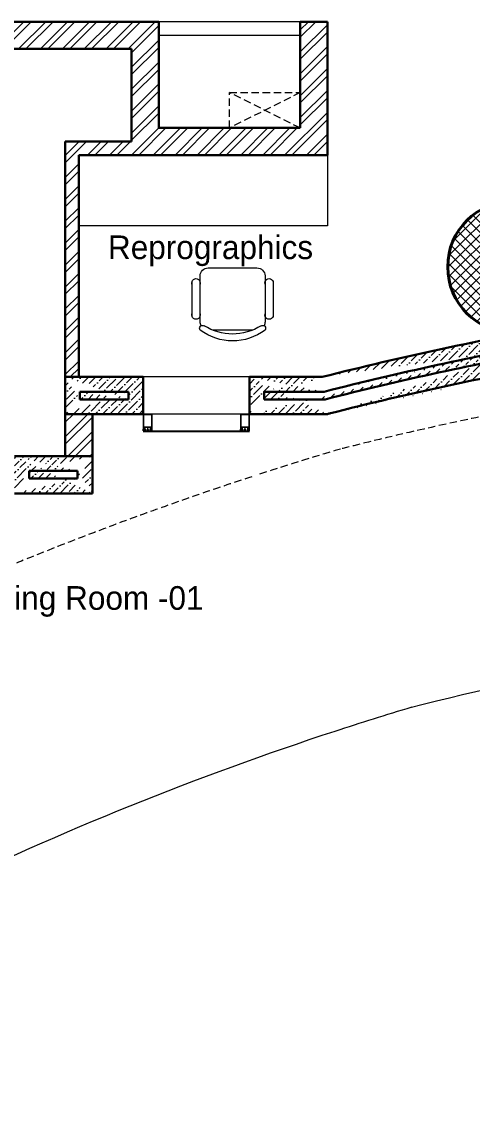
# Model space of a CAD drawing. Header units: millimetres. Extents: x 8275 to 147087, y -297470 to -191881.
# Drawn here: x 69555 to 73375, y -288946 to -279723 of the extents above; entities that cross this region are included whole.
import ezdxf

# ---------------------------------------------------------------- set-up
doc = ezdxf.new("R2010")
doc.units = ezdxf.units.MM
doc.header["$LTSCALE"] = 250
doc.header["$MEASUREMENT"] = 0
doc.linetypes.add('HIDDEN', pattern=[0.375, 0.25, -0.125])
for name, color, linetype, lineweight in [('col', 6, 'Continuous', 40), ('ele', 51, 'Continuous', 18), ('furniture', 5, 'Continuous', 15), ('hatch', 9, 'Continuous', 0), ('hidden', 153, 'HIDDEN', 13), ('text', 7, 'Continuous', 9), ('wall', 1, 'Continuous', 30), ('win', 4, 'Continuous', 20)]:
    doc.layers.add(name, color=color, linetype=linetype, lineweight=lineweight)
doc.styles.get("Standard").update_dxf_attribs({"font": 'GOTHIC.TTF', "height": 100})
pattern_1 = [(45, (-6686.724433918018, -319015.2778811397), (1.826024711421443e-16, 2.326009148470427), [4.934210525956157, -1.644736841985386]), (135, (-6685.561429343652, -319014.1148765653), (1.826024711421443e-16, 2.326009148470427), [4.934210525956157, -1.644736841985386])]
pattern_2 = [(45, (-6686.724433918018, -319015.2778811397), (23.20194125768359, 85.07378461150648), [109.375, -21.875, 0, -21.875])]

# ---------------------------------------------------------------- blocks, each defined once
blk = doc.blocks.new('A$C75BC0A19')
at = {"layer": 'hatch'}
h = blk.add_hatch(dxfattribs=at)
h.set_pattern_fill('ANSI37', color=256, scale=500)
h.set_pattern_definition([(45, (0, 175), (-44.19417382415921, 44.19417382415922), []), (135, (0, 175), (-44.19417382415922, -44.19417382415921), [])])
edge = h.paths.add_edge_path()
edge.add_ellipse((-64822.13306493685, 13581.82674665155), major_axis=(-551.4033165290715, 82.2230656192775), ratio=1, start_angle=0, end_angle=360)
at = {"layer": 'col'}
blk.add_circle((-64822.13306504255, 13581.82674668625, 1176.37284318093), 557.4999999991479, dxfattribs=at)
blk = doc.blocks.new('CHAIR7')
for p, q in [((130.175, 382.0664372123541), (454.0249999999999, 382.0664372123541)), ((0, 228.6), (0, -228.6)), ((508, 304.8), (76.19999999999997, 304.8)), ((584.1999999999998, -188.9789144403841), (584.1999999999998, 188.9789144403805)), ((76.19999999999997, -304.8), (508, -304.8)), ((130.175, -381), (454.0249999999999, -381))]:
    blk.add_line(p, q)
for centre, radius, start, end in [((141.2875, 343.9664372123542), 39.6875, 73.73979529168805, 286.260204708312), ((442.9124999999999, 343.9664372123542), 39.6875, 253.7397952916881, 106.2602047083119), ((567.5547896028768, 282.4606536248635), 27.85874056077947, 53.30993542846659, 212.0274125050087), ((76.19999999999997, 228.6), 76.19999999999997, 90, 179.9999999999999), ((508, 228.6), 76.19999999999997, 62.41555916323245, 90), ((122.5192298534865, -2.1657e-12), 498.8608659998759, 327.5757525045926, 32.4242474954079), ((177.8, 0), 508, 323.130102354156, 36.86989764584403), ((76.19999999999997, -228.6), 76.19999999999997, 180, 269.9999999999999), ((141.2875, -342.9), 39.6875, 73.73979529168805, 286.260204708312), ((442.9124999999999, -342.9), 39.6875, 253.739795291688, 106.2602047083119), ((508, -228.6), 76.19999999999997, 270, 297.5844408367676), ((567.5547896028768, -282.4606536248635), 27.85874056077947, 147.9725874949912, 306.6900645715334)]:
    blk.add_arc(centre, radius, start, end)

msp = doc.modelspace()

# ---------------------------------------------------------------- hatches: boundary and pattern name
at = {"layer": 'hatch', "linetype": 'ByBlock', "ltscale": 100}
h = msp.add_hatch(dxfattribs=at)
h.set_pattern_fill('ANSI32', color=256, scale=350, style=0)
h.set_pattern_definition([(45, (335817.0448665004, -553990.7671848835), (-92.80776503073436, 92.80776503073437), []), (45, (335878.9167097504, -553990.7671848835), (-92.80776503073436, 92.80776503073437), [])])
h.paths.add_polyline_path([(70716.21351100598, -279722.7698624263), (65406.21369866561, -279722.7698624235), (65406.21369866375, -279952.7698624245), (70486.21351100644, -279952.7698624281), (70486.21351100603, -280737.727329984), (69923.71355776116, -280737.7273299836), (69923.71355775977, -282732.352093845), (70038.71355775977, -282732.352093845), (70038.7135577611, -280852.7273299849), (72146.21351100312, -280852.7273299806), (72146.21351100085, -279722.7698624263), (71916.21351100644, -279722.7698624263), (71916.21351100551, -280622.7280211048), (71916.2131843362, -280622.7278577701), (71316.21318433573, -280622.7278577701), (70716.21351100598, -280622.727329984)])
at = {"layer": 'hatch'}
h = msp.add_hatch(dxfattribs=at)
h.set_pattern_fill('ANSI36', color=256, scale=350, style=0)
h.set_pattern_definition(pattern_2)
edge = h.paths.add_edge_path()
edge.add_line((71609.96353438403, -282922.352093845), (71609.96353438357, -282857.352093845))
edge.add_line((71484.96353438357, -283047.352093845), (71484.9635343831, -282732.352093845))
edge.add_line((72118.81988577219, -282857.352093845), (71609.96353438357, -282857.352093845))
edge.add_line((72146.2135110069, -282732.352093845), (71484.9635343831, -282732.352093845))
edge.add_line((72126.96777751902, -282922.352093845), (71609.96353438403, -282922.352093845))
edge.add_line((72146.2135110069, -283047.352093845), (71484.96353438357, -283047.352093845))
edge.add_line((74045.6988100363, -282438.369358309), (74056.98413159931, -282502.3828380089))
edge.add_line((74023.94813770382, -282314.9935010961), (74023.99627002422, -282315.2665209894))
edge.add_line((74147.04975859169, -282293.2911755356), (74201.73961900407, -282603.5072601734))
edge.add_arc((80749.06009131437, -311862.7563067897), 30072.18796894732, 106.5693972176667, 106.6230086637358)
edge.add_arc((79039.7419377556, -310046.0007219104), 27865.690621869, 99.9982794437489, 104.2911669440232)
edge.add_arc((79039.7419377556, -310046.0007219104), 28055.690621869, 100.2535572855626, 104.2814423337405)
edge.add_arc((79039.7419377556, -310046.0007219104), 28055.690621869, 99.9982794437489, 99.99905195570517)
edge.add_arc((79039.7419377556, -310046.0007219104), 27990.690621869, 100.2541501009296, 104.2981013975589)
edge.add_arc((79039.7419377556, -310046.0007219104), 28180.690621869, 99.9982794437489, 104.1593106924467)
edge.add_line((73359.75999439973, -282562.7053992777), (73359.82218101295, -282562.9563551801))
h = msp.add_hatch(dxfattribs=at)
h.set_pattern_fill('ANSI36', color=256, scale=350, style=0)
h.set_pattern_definition(pattern_2)
edge = h.paths.add_edge_path()
edge.add_line((70584.96353438264, -282732.352093845), (69923.71355775883, -282732.352093845))
edge.add_line((70459.9635343845, -282922.352093845), (70459.96353438403, -282857.352093845))
edge.add_line((70584.96353438357, -283047.352093845), (70584.96353438357, -282732.352093845))
edge.add_line((70048.71355775883, -282857.352093845), (70048.71355776023, -282922.352093845))
edge.add_line((69923.71355775883, -282732.352093845), (69923.71355775977, -283039.3150580678))
edge.add_line((70459.96353438357, -282857.352093845), (70048.7135577593, -282857.352093845))
edge.add_line((70459.9635343845, -282922.352093845), (70048.71355775883, -282922.352093845))
edge.add_line((70584.96353438357, -283047.352093845), (69923.71355775977, -283047.352093845))
h = msp.add_hatch(dxfattribs=at)
h.set_pattern_fill('ANSI32', color=256, scale=350, style=0)
h.set_pattern_definition([(45, (-6686.724433918018, -319015.2778811397), (-92.80776503073436, 92.80776503073437), []), (45, (-6624.852590668015, -319015.2778811397), (-92.80776503073436, 92.80776503073437), [])])
h.paths.add_polyline_path([(69923.71355779143, -283047.3520938453), (70153.71355778957, -283047.3520938453), (70153.71355778957, -283403.9271239393), (69923.71355779143, -283403.9271239393)])
h = msp.add_hatch(dxfattribs=at)
h.set_pattern_fill('AR-HBONE', color=256, scale=0.4111842104963465, style=0)
h.set_pattern_definition(pattern_1)
h.paths.add_polyline_path([(70590.50035041757, -283174.0058767659), (70590.50035042223, -283176.0617978175), (70595.98280655686, -283176.0617978175), (70595.98280656151, -283174.0058767547)], flags=16)
h.paths.add_polyline_path([(70654.81042212341, -283174.0058767659), (70654.81042211875, -283176.0617978064), (70649.32796597946, -283176.0617978064), (70649.32796597481, -283174.0058767547)], flags=16)
edge = h.paths.add_edge_path()
edge.add_arc((70600.7799556898, -283188.2704080504), 0.6853070175936358, 179.9999999685825, 359.99999996858253, ccw=False)
edge.add_arc((70599.40934165381, -283188.2704080504), 0.6853070175936358, 179.9999999685825, 359.99999996858253, ccw=False)
edge.add_arc((70598.03872761782, -283188.2704080504), 0.6853070184712184, 179.9999998918763, 359.9999998918763, ccw=False)
edge.add_arc((70596.66811357718, -283188.2704080504), 0.6853070185111085, -179.99999995804637, 4.195368319415138e-08, ccw=False)
edge.add_arc((70595.2974995412, -283188.2704080504), 0.6853070167758883, -179.99999980213272, 1.9786750726780156e-07, ccw=False)
edge.add_arc((70593.92688550986, -283188.2704080504), 0.6853070175936358, 179.9999999685825, 359.99999996858253, ccw=False)
edge.add_arc((70592.55627147388, -283188.2704080504), 0.6853070175936358, 179.9999999694163, 359.9999999694163, ccw=False)
edge.add_arc((70591.18565743789, -283188.2704080504), 0.6853070185310537, -179.99999995804637, 4.195368319415138e-08, ccw=False)
edge.add_arc((70589.81504340656, -283188.2704080504), 0.6853070148412176, 179.9999999002139, 359.99999990021394, ccw=False)
edge.add_arc((70588.44442937057, -283188.2704080504), 0.6853070203261089, -179.99999996221527, 3.778490054173744e-08, ccw=False)
edge.add_arc((70587.07381532993, -283188.2704080504), 0.6853070175936358, 179.9999999685825, 359.99999996858253, ccw=False)
edge.add_arc((70585.7032012986, -283188.2704080504), 0.6853070149010527, -179.99999994804125, 5.195892072151764e-08, ccw=False)
edge.add_line((70585.01789428294, -283188.2704080504), (70585.01789427828, -283176.0617978082))
edge.add_line((70585.01789428294, -283176.0617978175), (70588.8556135865, -283176.0617978175))
edge.add_line((70588.85561358184, -283176.0617978175), (70588.85561357718, -283174.0058767566))
edge.add_line((70588.85561357718, -283174.0058767659), (70587.07381532993, -283174.0058767659))
edge.add_line((70587.07381532993, -283174.0058767659), (70588.72201824561, -283170.5793416736))
edge.add_line((70588.72201824561, -283170.5793416736), (70597.65235078521, -283170.5793416829))
edge.add_line((70597.65235078521, -283170.579341681), (70599.40934164915, -283174.005876764))
edge.add_line((70599.40934164915, -283174.0058767659), (70597.6275434019, -283174.0058767659))
edge.add_line((70597.6275434019, -283174.0058767659), (70597.6275434019, -283176.0617978175))
edge.add_line((70597.6275434019, -283176.0617978175), (70601.4652627008, -283176.0617978175))
edge.add_line((70601.4652627008, -283176.0617978175), (70601.4652627008, -283188.2704763723))
edge.add_arc((70644.53081685118, -283188.1849869204), 0.6853070175936358, 180.0000000386188, 360.0000000386187)
edge.add_arc((70645.90143088717, -283188.1849869204), 0.6853070175936358, 180.0000000386188, 360.0000000386187)
edge.add_arc((70647.27204492316, -283188.1849869204), 0.6853070184512733, 180.000000115325, 360.0000001153249)
edge.add_arc((70648.6426589638, -283188.1849869204), 0.6853070185310537, 179.9999999652474, 359.9999999652478)
edge.add_arc((70650.01327299513, -283188.1849869204), 0.6853070167758883, 179.9999998093336, 359.999999809334)
edge.add_arc((70651.38388703112, -283188.1849869204), 0.6853070175936358, 180.0000000386188, 360.0000000386187)
edge.add_arc((70652.75450106245, -283188.1849869204), 0.6853070176135809, 180.000000037785, 360.0000000377849)
edge.add_arc((70654.12511510309, -283188.1849869204), 0.6853070185111085, 179.9999999652474, 359.9999999652478)
edge.add_arc((70655.49572913442, -283188.1849869204), 0.6853070148611627, 180.0000001069874, 360.0000001069873)
edge.add_arc((70656.8663431704, -283188.1849869204), 0.6853070203261089, 179.9999999694162, 359.9999999694166)
edge.add_arc((70658.23695721105, -283188.1849869204), 0.6853070175936358, 180.0000000386188, 360.0000000386187)
edge.add_arc((70659.60757124238, -283188.1849869204), 0.6853070149209979, 179.9999999552422, 359.9999999552426)
edge.add_line((70660.29287825804, -283188.1849869204), (70660.29287825804, -283176.0617978082))
edge.add_line((70660.29287825804, -283176.0617978064), (70656.45515895914, -283176.0617978064))
edge.add_line((70656.45515895914, -283176.0617978064), (70656.45515895914, -283174.0058767547))
edge.add_line((70656.45515895914, -283174.0058767547), (70658.23695720639, -283174.0058767547))
edge.add_line((70658.23695720639, -283174.0058767659), (70656.58875429071, -283170.5793416736))
edge.add_line((70656.58875429537, -283170.5793416736), (70647.65842175577, -283170.5793416829))
edge.add_line((70647.65842175577, -283170.5793416736), (70645.90143088717, -283174.0058767566))
edge.add_line((70645.90143088717, -283174.0058767547), (70647.68322913442, -283174.0058767547))
edge.add_line((70647.68322913442, -283174.0058767659), (70647.68322913442, -283176.0617978175))
edge.add_line((70647.68322913442, -283176.0617978175), (70643.84550983552, -283176.0617978175))
edge.add_line((70643.84550984018, -283176.0617978175), (70643.84550984018, -283188.1850552515))
h = msp.add_hatch(dxfattribs=at)
h.set_pattern_fill('AR-HBONE', color=256, scale=0.4111842104963465, style=0)
h.set_pattern_definition(pattern_1)
h.paths.add_polyline_path([(71415.11657849373, -283174.0058767659), (71415.11657849839, -283176.0617978175), (71420.59903463302, -283176.0617978175), (71420.59903463768, -283174.0058767547)], flags=16)
h.paths.add_polyline_path([(71479.42665019957, -283174.0058767659), (71479.42665019492, -283176.0617978064), (71473.94419405563, -283176.0617978064), (71473.94419405097, -283174.0058767547)], flags=16)
edge = h.paths.add_edge_path()
edge.add_arc((71425.39618376596, -283188.2704080504), 0.6853070175936358, 179.9999999685825, 359.99999996858253, ccw=False)
edge.add_arc((71424.02556972997, -283188.2704080504), 0.6853070175936358, 179.9999999685825, 359.99999996858253, ccw=False)
edge.add_arc((71422.65495569399, -283188.2704080504), 0.6853070184712184, 179.9999998918763, 359.9999998918763, ccw=False)
edge.add_arc((71421.28434165334, -283188.2704080504), 0.6853070185111085, -179.99999995804637, 4.195368319415138e-08, ccw=False)
edge.add_arc((71419.91372761736, -283188.2704080504), 0.6853070167758883, -179.99999980213272, 1.9786750726780156e-07, ccw=False)
edge.add_arc((71418.54311358603, -283188.2704080504), 0.6853070175936358, 179.9999999685825, 359.99999996858253, ccw=False)
edge.add_arc((71417.17249955004, -283188.2704080504), 0.6853070175936358, 179.9999999694163, 359.9999999694163, ccw=False)
edge.add_arc((71415.80188551405, -283188.2704080504), 0.6853070185310537, -179.99999995804637, 4.195368319415138e-08, ccw=False)
edge.add_arc((71414.43127148272, -283188.2704080504), 0.6853070148412176, 179.9999999002139, 359.99999990021394, ccw=False)
edge.add_arc((71413.06065744674, -283188.2704080504), 0.6853070203261089, -179.99999996221527, 3.778490054173744e-08, ccw=False)
edge.add_arc((71411.6900434061, -283188.2704080504), 0.6853070175936358, 179.9999999685825, 359.99999996858253, ccw=False)
edge.add_arc((71410.31942937477, -283188.2704080504), 0.6853070149010527, -179.99999994804125, 5.195892072151764e-08, ccw=False)
edge.add_line((71409.6341223591, -283188.2704080504), (71409.63412235444, -283176.0617978082))
edge.add_line((71409.6341223591, -283176.0617978175), (71413.47184166266, -283176.0617978175))
edge.add_line((71413.471841658, -283176.0617978175), (71413.47184165334, -283174.0058767566))
edge.add_line((71413.47184165334, -283174.0058767659), (71411.6900434061, -283174.0058767659))
edge.add_line((71411.6900434061, -283174.0058767659), (71413.33824632177, -283170.5793416736))
edge.add_line((71413.33824632177, -283170.5793416736), (71422.26857886137, -283170.5793416829))
edge.add_line((71422.26857886137, -283170.579341681), (71424.02556972532, -283174.005876764))
edge.add_line((71424.02556972532, -283174.0058767659), (71422.24377147807, -283174.0058767659))
edge.add_line((71422.24377147807, -283174.0058767659), (71422.24377147807, -283176.0617978175))
edge.add_line((71422.24377147807, -283176.0617978175), (71426.08149077697, -283176.0617978175))
edge.add_line((71426.08149077697, -283176.0617978175), (71426.08149077697, -283188.2704763723))
edge.add_arc((71469.14704492735, -283188.1849869204), 0.6853070175936358, 180.0000000386188, 360.0000000386187)
edge.add_arc((71470.51765896333, -283188.1849869204), 0.6853070175936358, 180.0000000386188, 360.0000000386187)
edge.add_arc((71471.88827299932, -283188.1849869204), 0.6853070184512733, 180.000000115325, 360.0000001153249)
edge.add_arc((71473.25888703996, -283188.1849869204), 0.6853070185310537, 179.9999999652474, 359.9999999652478)
edge.add_arc((71474.6295010713, -283188.1849869204), 0.6853070167758883, 179.9999998093336, 359.999999809334)
edge.add_arc((71476.00011510728, -283188.1849869204), 0.6853070175936358, 180.0000000386188, 360.0000000386187)
edge.add_arc((71477.37072913861, -283188.1849869204), 0.6853070176135809, 180.000000037785, 360.0000000377849)
edge.add_arc((71478.74134317925, -283188.1849869204), 0.6853070185111085, 179.9999999652474, 359.9999999652478)
edge.add_arc((71480.11195721058, -283188.1849869204), 0.6853070148611627, 180.0000001069874, 360.0000001069873)
edge.add_arc((71481.48257124657, -283188.1849869204), 0.6853070203261089, 179.9999999694162, 359.9999999694166)
edge.add_arc((71482.85318528721, -283188.1849869204), 0.6853070175936358, 180.0000000386188, 360.0000000386187)
edge.add_arc((71484.22379931854, -283188.1849869204), 0.6853070149209979, 179.9999999552422, 359.9999999552426)
edge.add_line((71484.9091063342, -283188.1849869204), (71484.9091063342, -283176.0617978082))
edge.add_line((71484.9091063342, -283176.0617978064), (71481.0713870353, -283176.0617978064))
edge.add_line((71481.0713870353, -283176.0617978064), (71481.0713870353, -283174.0058767547))
edge.add_line((71481.0713870353, -283174.0058767547), (71482.85318528255, -283174.0058767547))
edge.add_line((71482.85318528255, -283174.0058767659), (71481.20498236688, -283170.5793416736))
edge.add_line((71481.20498237154, -283170.5793416736), (71472.27464983193, -283170.5793416829))
edge.add_line((71472.27464983193, -283170.5793416736), (71470.51765896333, -283174.0058767566))
edge.add_line((71470.51765896333, -283174.0058767547), (71472.29945721058, -283174.0058767547))
edge.add_line((71472.29945721058, -283174.0058767659), (71472.29945721058, -283176.0617978175))
edge.add_line((71472.29945721058, -283176.0617978175), (71468.46173791168, -283176.0617978175))
edge.add_line((71468.46173791634, -283176.0617978175), (71468.46173791634, -283188.1850552515))
h = msp.add_hatch(dxfattribs=at)
h.set_pattern_fill('ANSI36', color=256, scale=350, style=0)
h.set_pattern_definition(pattern_2)
edge = h.paths.add_edge_path()
edge.add_line((69617.46358113829, -283593.9271239389), (69617.46358113782, -283528.9271239389))
edge.add_line((69492.46358113782, -283718.9271239388), (69492.46358113736, -283403.9271239388))
edge.add_line((70028.71355775977, -283528.9271239388), (70028.71355775837, -283593.9271239388))
edge.add_line((70153.71355775977, -283403.9271239388), (70153.71355775883, -283718.9271239388))
edge.add_line((70028.71355775977, -283528.9271239388), (69617.46358113782, -283528.9271239388))
edge.add_line((70153.7135577593, -283403.9271239388), (69492.46358113736, -283403.9271239388))
edge.add_line((70028.71355775883, -283593.9271239388), (69617.46358113782, -283593.9271239388))
edge.add_line((70153.7135577593, -283718.9271239388), (69492.46358113782, -283718.9271239388))

# ---------------------------------------------------------------- linework, layer by layer
at = {"layer": 'ele'}
for p, q in [((71916.21318433667, -279722.7698624263, -11300.6378476528), (70716.21351100598, -279722.7698624263, -11300.6378476528)), ((71916.21318433667, -279837.7698624263, -11300.6378476528), (70716.21351100598, -279837.7698624267, -11300.6378476528)), ((71484.96353438403, -282732.352093845, -11300.6378476528), (70584.9635343845, -282732.352093845, -11300.6378476528))]:
    msp.add_line(p, q, dxfattribs=at)
for centre, radius, start, end in [((79039.74193775468, -310046.0007219104, -11300.6378476528), 25280.690621869, 87.61363757862513, 104.1763163829099), ((80749.06009131484, -311862.7563067897, -11300.6378476528), 27487.18796894732, 106.6755197611083, 108.0989551343124), ((80749.06009133998, -311862.7563067632, -11300.6378476528), 27487.18796893036, 108.0989551343124, 123.5160811576327)]:
    msp.add_arc(centre, radius, start, end, dxfattribs=at)
at = {"layer": 'furniture', "ltscale": 0.1}
for p, q in [((72146.21351100312, -280852.7273299807, -11300.6378476528), (72146.21351100435, -281452.7273299806, -11300.6378476528)), ((72146.21351100435, -281452.7273299806, -11300.6378476528), (70038.71355776064, -281452.7273299833, -11300.6378476528))]:
    msp.add_line(p, q, dxfattribs=at)
at = {"layer": 'hidden'}
for p, q in [((71916.2131843362, -280622.7278577701, -11300.6378476528), (71316.21318433573, -280322.7278577701, -11300.6378476528)), ((71916.2131843362, -280322.7278577701, -11300.6378476528), (71316.21318433573, -280622.7278577701, -11300.6378476528))]:
    msp.add_line(p, q, dxfattribs=at)
at = {"layer": 'hidden', "elevation": -11300.6378476528}
msp.add_lwpolyline([(71316.21318433573, -280622.7278577701), (71316.21318433573, -280322.7278577701), (71916.2131843362, -280322.7278577701), (71916.2131843362, -280622.7278577701)], close=True, dxfattribs=at)
at = {"layer": 'hidden'}
for centre, radius, start, end in [((79039.74193775468, -310045.9626083836, -11300.6378476528), 27550.690621869, 99.99827944365552, 104.2782910527966), ((80749.06009131297, -311862.7181932629, -11300.6378476528), 29757.18796894732, 106.5813332766096, 108.0225769527479), ((80749.06009133998, -311862.7181932364, -11300.6378476528), 29757.18796893036, 108.0989551623913, 121.7617000445783)]:
    msp.add_arc(centre, radius, start, end, dxfattribs=at)
at = {"layer": 'wall'}
for p, q in [((65406.21369866375, -279722.7698624235, -11300.6378476528), (70716.21351100598, -279722.7698624263, -11300.6378476528)), ((70716.21351100598, -279722.7698624263, -11300.6378476528), (70716.21351100598, -280622.727329984, -11300.6378476528)), ((72146.21385332244, -279722.7698624263, -11300.6378476528), (71916.21318433667, -279722.7698624263, -11300.6378476528)), ((71916.21351100644, -279722.7698624263, -11300.6378476528), (71916.21351100551, -280622.7299360947, -11300.6378476528)), ((72146.21351100085, -279722.7698624282, -11300.6378476528), (72146.21351100312, -280852.7273299807, -11300.6378476528)), ((72146.21351100923, -279722.7698624263, -11300.6378476528), (72146.21351100551, -280702.7273299798, -11300.6378476528)), ((65406.21369866375, -279952.7698624245, -11300.6378476528), (70486.21351100644, -279952.7698624281, -11300.6378476528)), ((70486.21351100644, -279952.7698624281, -11300.6378476528), (70486.21351100603, -280737.727329984, -11300.6378476528)), ((71916.21351100644, -279952.7698624282, -11300.6378476528), (71916.21351100644, -280622.7278577701, -11300.6378476528)), ((72146.21352665266, -280472.7273299836, -11300.6378476528), (72146.21352665266, -280472.7278577696, -11300.6378476528)), ((71916.21318433667, -280622.7273299836, -11300.6378476528), (70716.21351100598, -280622.727329984, -11300.6378476528)), ((69923.71355775977, -282732.352093845, -11300.6378476528), (69923.71355776116, -280737.7273299836, -11300.6378476528)), ((70486.21351100603, -280737.727329984, -11300.6378476528), (69923.71355776116, -280737.7273299836, -11300.6378476528)), ((72146.21351100312, -280852.7273299806, -11300.6378476528), (70038.7135577611, -280852.7273299849, -11300.6378476528)), ((70038.71355775977, -282732.3520938451, -11300.6378476528), (70038.7135577611, -280852.7273299849, -11300.6378476528)), ((73359.75999440067, -282562.7053992777, -11300.6378476528), (73359.82218101388, -282562.9563551801, -11300.6378476528)), ((69923.71355775977, -282732.352093845, -11300.6378476528), (69923.71355776023, -283047.352093845, -11300.6378476528)), ((70584.96353438357, -282732.352093845, -11300.6378476528), (69923.71355775977, -282732.352093845, -11300.6378476528)), ((70584.9635343845, -283047.352093845, -11300.6378476528), (70584.9635343845, -282732.352093845, -11300.6378476528)), ((72105.30144709768, -282732.352093845, -11300.6378476528), (71484.96353438403, -282732.352093845, -11300.6378476528)), ((71484.9635343845, -283047.352093845, -11300.6378476528), (71484.96353438403, -282732.352093845, -11300.6378476528)), ((70459.96353438357, -282857.352093845, -11300.6378476528), (70048.7135577593, -282857.352093845, -11300.6378476528)), ((70048.71355775883, -282857.352093845, -11300.6378476528), (70048.71355776023, -282922.352093845, -11300.6378476528)), ((70459.9635343845, -282922.352093845, -11300.6378476528), (70459.96353438403, -282857.352093845, -11300.6378476528)), ((72118.81988577219, -282857.352093845, -11300.6378476528), (71609.96353438357, -282857.352093845, -11300.6378476528)), ((71609.96353438403, -282922.352093845, -11300.6378476528), (71609.96353438357, -282857.352093845, -11300.6378476528)), ((70459.9635343845, -282922.352093845, -11300.6378476528), (70048.71355775883, -282922.352093845, -11300.6378476528)), ((72126.96777751902, -282922.352093845, -11300.6378476528), (71609.96353438403, -282922.352093845, -11300.6378476528)), ((70584.9635343845, -283047.352093845, -11300.6378476528), (69923.71355776122, -283047.352093845, -11300.6378476528)), ((69923.71355776116, -283047.352093845, -11300.6378476528), (69923.7135577607, -283403.9271239388, -11300.6378476528)), ((70153.71355776116, -283047.352093845, -11300.6378476528), (70153.7135577607, -283403.9271239388, -11300.6378476528)), ((72146.21351100784, -283047.352093845, -11300.6378476528), (71484.9635343845, -283047.352093845, -11300.6378476528)), ((70153.71355776116, -283403.9271239388, -11300.6378476528), (69492.46358113829, -283403.9271239388, -11300.6378476528)), ((70153.7135577607, -283403.9271239388, -11300.6378476528), (70153.7135577607, -283718.9271239388, -11300.6378476528)), ((70028.71355775977, -283528.9271239388, -11300.6378476528), (69617.46358113782, -283528.9271239388, -11300.6378476528)), ((69617.46358113829, -283593.9271239389, -11300.6378476528), (69617.46358113782, -283528.9271239388, -11300.6378476528)), ((70028.71355775883, -283593.9271239388, -11300.6378476528), (69617.46358113782, -283593.9271239388, -11300.6378476528)), ((70028.71355775977, -283528.9271239388, -11300.6378476528), (70028.71355775837, -283593.9271239388, -11300.6378476528)), ((70153.71355776023, -283718.9271239388, -11300.6378476528), (69492.46358113876, -283718.9271239388, -11300.6378476528))]:
    msp.add_line(p, q, dxfattribs=at)
for centre, radius, start, end in [((79039.74193775654, -310046.0007219104, -11300.6378476528), 28180.690621869, 99.99827944365552, 104.2495686545292), ((79039.7419377556, -310046.0007219104, -11300.6378476528), 28055.690621869, 100.2535572854833, 104.281442341495), ((79039.7419377556, -310046.0007219104, -11300.6378476528), 27990.690621869, 100.2541500942342, 104.2981014086405), ((79039.74193775654, -310046.0007219104, -11300.6378476528), 27865.690621869, 99.99827944365552, 104.2911669510394), ((80749.0600913153, -311862.7563067897, -11300.6378476528), 30072.18796894732, 106.5693972175311, 106.6230086617887)]:
    msp.add_arc(centre, radius, start, end, dxfattribs=at)
at = {"layer": 'win'}
for p, q in [((71484.9635343845, -283047.352093845, -11300.6378476528), (70584.9635343845, -283047.352093845, -11300.6378476528)), ((70584.96353438543, -283191.0064080507, -11300.6378476528), (71484.96353438543, -283191.0702019031, -11300.6378476528)), ((71484.96353438543, -283192.1666891491, -11300.6378476528), (70584.96353438543, -283192.1028968181, -11300.6378476528)), ((71484.96353438543, -283193.2631774709, -11300.6378476528), (70584.96353438543, -283193.1993868428, -11300.6378476528)), ((71484.96353438543, -283194.3596656111, -11300.6378476528), (70584.96353438543, -283194.2958766863, -11300.6378476528)), ((71484.96353438543, -283195.4561541009, -11300.6378476528), (70584.96353438543, -283195.3923668787, -11300.6378476528)), ((71484.96353438543, -283196.5526424196, -11300.6378476528), (70584.96353438543, -283196.4888569009, -11300.6378476528)), ((71484.96353438543, -283197.6537847288, -11300.6378476528), (70584.96353438543, -283197.5900009201, -11300.6378476528)), ((70611.69047398958, -283189.1284093497, -11300.6378476528), (70613.06108802557, -283190.4990233903, -11300.6378476528)), ((70613.06108802557, -283195.9814795231, -11300.6378476528), (70611.69047398958, -283197.3520935637, -11300.6378476528)), ((70613.06108802557, -283190.4990233903, -11300.6378476528), (70613.06108802557, -283195.9814795231, -11300.6378476528)), ((70633.6202985514, -283189.1284093497, -11300.6378476528), (70632.24968451541, -283190.4990233791, -11300.6378476528)), ((70632.24968451541, -283190.4990233791, -11300.6378476528), (70632.24968451541, -283195.9814795231, -11300.6378476528)), ((70632.24968451541, -283195.9814795231, -11300.6378476528), (70633.62029855605, -283197.3520935637, -11300.6378476528)), ((71436.30670206575, -283189.1284093497, -11300.6378476528), (71437.67731610173, -283190.4990233903, -11300.6378476528)), ((71437.67731610173, -283195.9814795231, -11300.6378476528), (71436.30670206575, -283197.3520935637, -11300.6378476528)), ((71437.67731610173, -283190.4990233903, -11300.6378476528), (71437.67731610173, -283195.9814795231, -11300.6378476528)), ((71458.23652662756, -283189.1284093497, -11300.6378476528), (71456.86591259157, -283190.4990233791, -11300.6378476528)), ((71456.86591259157, -283190.4990233791, -11300.6378476528), (71456.86591259157, -283195.9814795231, -11300.6378476528)), ((71456.86591259157, -283195.9814795231, -11300.6378476528), (71458.23652663222, -283197.3520935637, -11300.6378476528))]:
    msp.add_line(p, q, dxfattribs=at)
at = {"layer": 'win', "elevation": -11300.6378476528}
for points in [[(70625.39661434013, -283185.3819732604), (70625.9448599536, -283185.9302188692), (70625.39661434479, -283186.4784644854), (70625.39661434013, -283189.2196925593), (70625.94485995825, -283189.7679381681), (70625.39661434013, -283190.3161837843), (70625.39661434013, -283193.0574118582), (70625.95059081446, -283193.6113883306, 0.9606708062894292), (70629.5084564481, -283193.4685960648), (70629.50845644344, -283180.8629816448, 0.1989123673796638), (70628.78585804254, -283179.1184747902), (70625.43390572537, -283175.7665224684, -0.1989123673796519), (70624.71130732447, -283174.0220156063), (70624.71130732447, -283158.2438153525), (70655.13893889729, -283158.2438153525, -0.414213562373095), (70657.6060441602, -283160.7109206108), (70657.6060441602, -283164.685701323, -0.414213562373095), (70655.13893890195, -283167.1528065813), (70646.36700907722, -283167.1528065887, 0.414213562373095), (70643.89990381431, -283169.619911847), (70643.89990381431, -283176.0617978064), (70647.73762311321, -283176.0617978175), (70647.73762311321, -283174.0058767547), (70645.9558248613, -283174.0058767659), (70645.9558248613, -283170.5793416736), (70658.29135118518, -283170.5793416736), (70658.29135118052, -283174.0058767547), (70656.50955293328, -283174.0058767659), (70656.50955293328, -283176.0617978064), (70660.34727223217, -283176.0617978064), (70660.34730630787, -283047.352093845), (70584.9635343845, -283047.352093845), (70584.9635003088, -283176.0617978175), (70588.8012196077, -283176.0617978175), (70588.8012196077, -283174.0058767547), (70587.01942136046, -283174.0058767659), (70587.01942136511, -283170.5793416736), (70599.35494767036, -283170.5793416736), (70599.35494767502, -283174.0058767659), (70597.57314943243, -283174.0058767659), (70597.57314942777, -283176.0617978175), (70601.41086872667, -283176.0617978064), (70601.41086872667, -283169.619911847, 0.414213562373095), (70598.94376346841, -283167.1528065813), (70590.17183364369, -283167.1528065887, -0.414213562373095), (70587.70472837612, -283164.685701323), (70587.70472837612, -283160.7109206219, -0.414213562373095), (70590.17183364369, -283158.2438153525), (70620.59946522117, -283158.2438153525), (70620.59946521651, -283174.0220156063, -0.1989123673796519), (70619.87686682027, -283175.7665224684), (70616.5249145031, -283179.1184747827, 0.1989123673796638), (70615.80231609289, -283180.8629816522), (70615.80231609754, -283193.4685960648, 0.9606708062894292), (70619.36018173583, -283193.6113883306), (70619.9141582055, -283193.057411847), (70619.9141582055, -283190.3161837843), (70619.36591258738, -283189.7679381681), (70619.91415820085, -283189.2196925481), (70619.9141582055, -283186.4784644854), (70619.36591259204, -283185.9302188692), (70619.9141582055, -283185.3819732492), (70619.9141582055, -283182.6407451865), (70619.36591258738, -283182.0924995703), (70622.65538626816, -283178.8030258876), (70625.9448599536, -283182.0924995703), (70625.39661434479, -283182.6407451865)], [(71450.0128424163, -283185.3819732604), (71450.56108802976, -283185.9302188692), (71450.01284242095, -283186.4784644854), (71450.0128424163, -283189.2196925593), (71450.56108803442, -283189.7679381681), (71450.0128424163, -283190.3161837843), (71450.0128424163, -283193.0574118582), (71450.56681889063, -283193.6113883306, 0.9606708062894292), (71454.12468452426, -283193.4685960648), (71454.1246845196, -283180.8629816448, 0.1989123673796638), (71453.4020861187, -283179.1184747902), (71450.05013380153, -283175.7665224684, -0.1989123673796519), (71449.32753540063, -283174.0220156063), (71449.32753540063, -283158.2438153525), (71479.75516697345, -283158.2438153525, -0.414213562373095), (71482.22227223637, -283160.7109206108), (71482.22227223637, -283164.685701323, -0.414213562373095), (71479.75516697811, -283167.1528065813), (71470.98323715338, -283167.1528065887, 0.414213562373095), (71468.51613189047, -283169.619911847), (71468.51613189047, -283176.0617978064), (71472.35385118937, -283176.0617978175), (71472.35385118937, -283174.0058767547), (71470.57205293747, -283174.0058767659), (71470.57205293747, -283170.5793416736), (71482.90757926134, -283170.5793416736), (71482.90757925669, -283174.0058767547), (71481.12578100944, -283174.0058767659), (71481.12578100944, -283176.0617978064), (71484.96350030834, -283176.0617978064), (71484.96353438403, -283047.352093845), (71409.57976246066, -283047.352093845), (71409.57972838497, -283176.0617978175), (71413.41744768387, -283176.0617978175), (71413.41744768387, -283174.0058767547), (71411.63564943662, -283174.0058767659), (71411.63564944128, -283170.5793416736), (71423.97117574653, -283170.5793416736), (71423.97117575118, -283174.0058767659), (71422.18937750859, -283174.0058767659), (71422.18937750394, -283176.0617978175), (71426.02709680283, -283176.0617978064), (71426.02709680283, -283169.619911847, 0.414213562373095), (71423.55999154458, -283167.1528065813), (71414.78806171985, -283167.1528065887, -0.414213562373095), (71412.32095645228, -283164.685701323), (71412.32095645228, -283160.7109206219, -0.414213562373095), (71414.78806171985, -283158.2438153525), (71445.21569329733, -283158.2438153525), (71445.21569329267, -283174.0220156063, -0.1989123673796519), (71444.49309489643, -283175.7665224684), (71441.14114257926, -283179.1184747827, 0.1989123673796638), (71440.41854416905, -283180.8629816522), (71440.4185441737, -283193.4685960648, 0.9606708062894292), (71443.97640981199, -283193.6113883306), (71444.53038628167, -283193.057411847), (71444.53038628167, -283190.3161837843), (71443.98214066355, -283189.7679381681), (71444.53038627701, -283189.2196925481), (71444.53038628167, -283186.4784644854), (71443.9821406682, -283185.9302188692), (71444.53038628167, -283185.3819732492), (71444.53038628167, -283182.6407451865), (71443.98214066355, -283182.0924995703), (71447.27161434432, -283178.8030258876), (71450.56108802976, -283182.0924995703), (71450.01284242095, -283182.6407451865)]]:
    msp.add_lwpolyline(points, format="xyb", close=True, dxfattribs=at)
for points in [[(70587.70476245647, -283052.8345499889), (70587.70472837612, -283155.5025872824), (70657.6060441602, -283155.5025872824), (70657.60607824055, -283052.8345499796)], [(71412.32099053264, -283052.8345499889), (71412.32095645228, -283155.5025872824), (71482.22227223637, -283155.5025872824), (71482.22230631672, -283052.8345499796)], [(70590.50035041757, -283174.0058767659), (70590.50035042223, -283176.0617978175), (70595.98280655686, -283176.0617978175), (70595.98280656151, -283174.0058767547)], [(70654.81042212341, -283174.0058767659), (70654.81042211875, -283176.0617978064), (70649.32796597946, -283176.0617978064), (70649.32796597481, -283174.0058767547)], [(71415.11657849373, -283174.0058767659), (71415.11657849839, -283176.0617978175), (71420.59903463302, -283176.0617978175), (71420.59903463768, -283174.0058767547)], [(71479.42665019957, -283174.0058767659), (71479.42665019492, -283176.0617978064), (71473.94419405563, -283176.0617978064), (71473.94419405097, -283174.0058767547)]]:
    msp.add_lwpolyline(points, close=True, dxfattribs=at)
for points in [[(70601.46526270546, -283188.2704080504, -0.9999999999999999), (70600.09464866947, -283188.2704080504, -0.9999999999999999), (70598.72403463349, -283188.2704080504, -0.9999999999999999), (70597.3534205975, -283188.2704080504, -0.9999999999999999), (70595.98280656151, -283188.2704080504, -0.9999999999999999), (70594.61219252553, -283188.2704080579, -0.9999999999999999), (70593.24157848954, -283188.2704080504, -0.9999999999999999), (70591.87096445356, -283188.2704080504, -0.9999999999999999), (70590.50035042223, -283188.2704080504, -0.9999999999999999), (70589.1297363909, -283188.2704080504, -0.9999999999999999), (70587.75912235025, -283188.2704080504, -0.9999999999999999), (70586.38850831427, -283188.2704080504, -0.9999999999999999), (70585.01789428294, -283188.2704080504), (70585.01789428294, -283176.0617978175), (70588.80121961003, -283176.0617978119), (70588.80121960538, -283174.0058767603), (70587.07381532993, -283174.0058767659), (70588.72201824561, -283170.5793416736), (70597.65235078521, -283170.579341681), (70599.40934164915, -283174.0058767659), (70597.57314943243, -283174.0058767659), (70597.57314942777, -283176.0617978175), (70601.4652627008, -283176.0617978175), (70601.4652627008, -283188.2704763797)], [(70643.84550983552, -283188.1849869204, 0.9999999999999999), (70645.2161238715, -283188.1849869204, 0.9999999999999999), (70646.58673790284, -283188.1849869204, 0.9999999999999999), (70647.95735194348, -283188.1849869204, 0.9999999999999999), (70649.32796597946, -283188.1849869204, 0.9999999999999999), (70650.6985800108, -283188.1849869204, 0.9999999999999999), (70652.06919404678, -283188.1849869204, 0.9999999999999999), (70653.43980808277, -283188.1849869204, 0.9999999999999999), (70654.81042211875, -283188.1849869204, 0.9999999999999999), (70656.18103615008, -283188.1849869204, 0.9999999999999999), (70657.55165019073, -283188.1849869204, 0.9999999999999999), (70658.92226422671, -283188.1849869204, 0.9999999999999999), (70660.29287825804, -283188.1849869204), (70660.29287825804, -283176.0617978064), (70656.45515895914, -283176.0617978064), (70656.45515895914, -283174.0058767547), (70658.23695720639, -283174.0058767659), (70656.58875429537, -283170.5793416736), (70647.65842175577, -283170.5793416736), (70645.90143088717, -283174.0058767547), (70647.68322913442, -283174.0058767659), (70647.68322913442, -283176.0617978175), (70643.84550984018, -283176.0617978175), (70643.84550984018, -283188.1850552422)], [(71426.08149078162, -283188.2704080504, -0.9999999999999999), (71424.71087674564, -283188.2704080504, -0.9999999999999999), (71423.34026270965, -283188.2704080504, -0.9999999999999999), (71421.96964867366, -283188.2704080504, -0.9999999999999999), (71420.59903463768, -283188.2704080504, -0.9999999999999999), (71419.22842060169, -283188.2704080579, -0.9999999999999999), (71417.8578065657, -283188.2704080504, -0.9999999999999999), (71416.48719252972, -283188.2704080504, -0.9999999999999999), (71415.11657849839, -283188.2704080504, -0.9999999999999999), (71413.74596446706, -283188.2704080504, -0.9999999999999999), (71412.37535042642, -283188.2704080504, -0.9999999999999999), (71411.00473639043, -283188.2704080504, -0.9999999999999999), (71409.6341223591, -283188.2704080504), (71409.6341223591, -283176.0617978175), (71413.4174476862, -283176.0617978119), (71413.41744768154, -283174.0058767603), (71411.6900434061, -283174.0058767659), (71413.33824632177, -283170.5793416736), (71422.26857886137, -283170.579341681), (71424.02556972532, -283174.0058767659), (71422.18937750859, -283174.0058767659), (71422.18937750394, -283176.0617978175), (71426.08149077697, -283176.0617978175), (71426.08149077697, -283188.2704763797)], [(71468.46173791168, -283188.1849869204, 0.9999999999999999), (71469.83235194767, -283188.1849869204, 0.9999999999999999), (71471.202965979, -283188.1849869204, 0.9999999999999999), (71472.57358001964, -283188.1849869204, 0.9999999999999999), (71473.94419405563, -283188.1849869204, 0.9999999999999999), (71475.31480808696, -283188.1849869204, 0.9999999999999999), (71476.68542212294, -283188.1849869204, 0.9999999999999999), (71478.05603615893, -283188.1849869204, 0.9999999999999999), (71479.42665019492, -283188.1849869204, 0.9999999999999999), (71480.79726422625, -283188.1849869204, 0.9999999999999999), (71482.16787826689, -283188.1849869204, 0.9999999999999999), (71483.53849230288, -283188.1849869204, 0.9999999999999999), (71484.9091063342, -283188.1849869204), (71484.9091063342, -283176.0617978064), (71481.0713870353, -283176.0617978064), (71481.0713870353, -283174.0058767547), (71482.85318528255, -283174.0058767659), (71481.20498237154, -283170.5793416736), (71472.27464983193, -283170.5793416736), (71470.51765896333, -283174.0058767547), (71472.29945721058, -283174.0058767659), (71472.29945721058, -283176.0617978175), (71468.46173791634, -283176.0617978175), (71468.46173791634, -283188.1850552422)]]:
    msp.add_lwpolyline(points, format="xyb", dxfattribs=at)
at = {"layer": 'win'}
for centre, radius, start, end in [((70622.65538627747, -283252.2969962333, -11300.6378476528), 56.02831096297897, 78.7142022506912, 101.2857977493088), ((70622.65538627747, -283255.0027281468, -11300.6378476528), 59.50225788623588, 80.37244022909998, 99.62755977090004), ((70616.04321822524, -283217.1566942384, -11300.6378476528), 23.68932309987656, 90.58266389231801, 97.23186132608707), ((70615.70960251056, -283205.7637325239, -11300.6378476528), 11.84415585990497, 89.2696196600842, 102.9213409956041), ((70616.5459546796, -283213.0651806959, -11300.6378476528), 18.66373521831405, 91.46198339521693, 100.7613471152012), ((70619.5780156306, -283232.812725968, -11300.6378476528), 38.16461497224456, 94.80618079439581, 99.83191517067645), ((70622.65538627747, -283255.8822489654, -11300.6378476528), 60.98800946245647, 80.9489456716847, 99.0510543283153), ((70622.65538627561, -283449.0958646045, -11300.6378476528), 254.6448962107594, 89.1895354360781, 90.81046456392191), ((70622.65538618946, -283273.3760604722, -11300.6378476528), 79.43733587598572, 87.56581217000442, 92.43418761635957), ((70622.65538627189, -283255.4462180709, -11300.6378476528), 61.98307333192854, 87.01175669696335, 92.98824330303665), ((70622.65538627282, -283226.9818857622, -11300.6378476528), 34.0854521669411, 85.38716406225214, 94.61283593774787), ((70627.04547095252, -283222.0549592481, -11300.6378476528), 27.34609378610929, 79.02917037352744, 86.02977062344566), ((70628.33700380102, -283216.0813719195, -11300.6378476528), 21.72982308732188, 79.62672201016947, 87.55798414364382), ((70629.66136413068, -283203.3804121328, -11300.6378476528), 9.462229877207651, 74.12486654807824, 91.2788069901667), ((70628.96170531865, -283209.0972206921, -11300.6378476528), 15.63818546316107, 77.86281250831122, 87.99638404936394), ((71447.27161435364, -283252.2969962333, -11300.6378476528), 56.02831096297897, 78.7142022506912, 101.2857977493088), ((71447.27161435364, -283255.0027281468, -11300.6378476528), 59.50225788623588, 80.37244022909998, 99.62755977090004), ((71440.6594463014, -283217.1566942384, -11300.6378476528), 23.68932309987656, 90.58266389231801, 97.23186132608707), ((71440.32583058672, -283205.7637325239, -11300.6378476528), 11.84415585990497, 89.2696196600842, 102.9213409956041), ((71441.16218275577, -283213.0651806959, -11300.6378476528), 18.66373521831405, 91.46198339521693, 100.7613471152012), ((71444.19424370676, -283232.812725968, -11300.6378476528), 38.16461497224456, 94.80618079439581, 99.83191517067645), ((71447.27161435364, -283255.8822489654, -11300.6378476528), 60.98800946245647, 80.9489456716847, 99.0510543283153), ((71447.27161435178, -283449.0958646045, -11300.6378476528), 254.6448962107594, 89.1895354360781, 90.81046456392191), ((71447.27161426563, -283273.3760604722, -11300.6378476528), 79.43733587598572, 87.56581217000442, 92.43418761635957), ((71447.27161434805, -283255.4462180709, -11300.6378476528), 61.98307333192854, 87.01175669696335, 92.98824330303665), ((71447.27161434898, -283226.9818857622, -11300.6378476528), 34.0854521669411, 85.38716406225214, 94.61283593774787), ((71451.66169902869, -283222.0549592481, -11300.6378476528), 27.34609378610929, 79.02917037352744, 86.02977062344566), ((71452.95323187718, -283216.0813719195, -11300.6378476528), 21.72982308732188, 79.62672201016947, 87.55798414364382), ((71454.27759220684, -283203.3804121328, -11300.6378476528), 9.462229877207651, 74.12486654807824, 91.2788069901667), ((71453.57793339482, -283209.0972206921, -11300.6378476528), 15.63818546316107, 77.86281250831122, 87.99638404936394)]:
    msp.add_arc(centre, radius, start, end, dxfattribs=at)

# ---------------------------------------------------------------- block references
at = {"layer": 'furniture', "xscale": -0.9022309711290291, "yscale": 0.9022309709071124, "zscale": -0.9022309711290291, "rotation": 90}
msp.add_blockref('CHAIR7', (71342.58921624039, -281807.8726280965, -11300.6378476528), dxfattribs=at)
at = {"layer": 'hatch'}
msp.add_blockref('A$C75BC0A19', (138546.0697937389, -295381.5218984064, -11300.6378476528), dxfattribs=at)

# ---------------------------------------------------------------- texts
at = {"layer": 'text', "linetype": 'ByBlock', "ltscale": 100, "char_height": 200, "attachment_point": 1, "rotation": 359.99999993996903}
for s, insert, width in [('Reprographics', (70285.78959973704, -281533.6662534828, -11300.6378476528), 2181.982251743473), ('Meeting Room -01', (68896.62628636643, -284505.1665132602), 2632.494901647675)]:
    msp.add_mtext(s, dxfattribs=dict(at, insert=insert, width=width))

doc.saveas('drawing.dxf')
